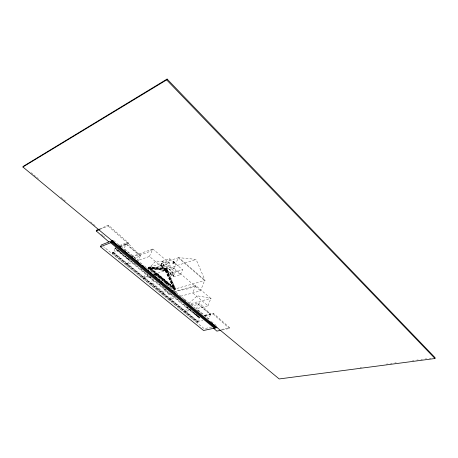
<?xml version="1.0" encoding="UTF-8"?>
<svg xmlns="http://www.w3.org/2000/svg" width="458" height="458" viewBox="0 0 458 458"><rect width="100%" height="100%" fill="white"/><g stroke="black" fill="none" stroke-linecap="round" stroke-linejoin="round"><path stroke-width="0.34" stroke-dasharray="2.29 1.72" d="M222.439 329.949L229.401 328.489L229.664 327.733L213.268 313.198L203.587 315.482M204.686 315.905L212.987 313.953L213.268 313.198M210.434 314.623L208.837 318.871L196.522 308.663L198.194 304.404L210.434 314.623L204.531 316.009M208.012 305.807L210.823 298.427L195.703 285.529L192.732 292.931L208.012 305.807L196.368 308.698M124.078 255.398L115.416 248.276L113.275 252.53L197.667 321.436L199.282 317.245L187.093 307.221M197.346 322.581L197.667 321.756L198.337 321.602L198.016 322.426L197.346 322.581L112.199 253.188L112.622 252.347L113.269 252.106L198.337 321.602M122.463 253.95L115.319 248.07L114.906 248.889L199.127 318.058L199.436 317.257L197.787 315.9M198.629 304.289L199.196 302.853L210.875 314.52L198.629 304.289L192.314 305.892M180.595 296.246L200.558 290.796L204.6 280.554L178.294 257.768L173.857 268.056L154.134 274.325M185.404 311.423L187.242 306.854M185.771 311.337L185.438 312.167L184.769 312.333L185.101 311.503L190.889 310.06M170.267 299.063L171.933 295.112M173.599 291.156L174.435 289.181L165.767 269.132L148.484 267.638L147.917 268.88M180.515 274.6L182.565 269.733L169.746 258.741L162.498 261.163L160.34 265.995L173.204 276.827L180.515 274.6L167.605 263.619L169.746 258.741M174.258 290L175.008 289.782L175.345 288.981L149.131 267.191L148.392 267.438L148.026 268.245L174.258 290L174.595 289.198L175.466 288.969L167.061 269.27L165.83 269.762L174.235 289.45L175.466 288.969M170.628 298.965L170.279 299.795L169.615 299.979L169.964 299.148L175.088 297.746M173.204 276.827L175.271 272.006L182.565 269.733M170.748 272.453L171.55 272.292L172.311 272.934L172.58 273.999L172.202 274.874L172.769 273.941L172.5 272.871L171.744 272.229L170.937 272.396L170.365 273.329L170.639 274.399L171.401 275.04L172.397 274.817M165.069 288.529L162.934 293.475L164.559 293.011L165.893 289.914M167.76 285.58L168.825 283.101L167.204 283.582L166.672 284.819M173.273 275.825L174.424 273.626L161.995 263.115L160.81 265.319L173.273 275.825L174.424 273.626M168.029 283.084L166.472 283.548L166.082 284.435L167.645 283.977L168.029 283.084L157.123 274.016L155.571 274.508L155.17 275.401L156.722 274.909L157.123 274.016M173.45 263.854L174.172 262.188L174.899 261.947L174.137 261.295L173.41 261.529L172.683 263.201L173.45 263.854L174.177 263.619L174.899 261.947M171.401 275.04L170.559 273.266L170.937 272.396M172.683 263.201L173.41 262.966L174.137 261.295M163.082 265.136L163.855 265.789L163.93 267.678L164.319 266.802L164.05 265.726L163.277 265.073L162.264 265.291L161.874 266.167L162.143 267.249L162.922 267.901L163.93 267.678M162.922 267.901L162.338 267.186L162.264 265.291M152.772 279.26L150.825 283.594L152.445 283.101L153.831 279.998M155.772 275.653L156.882 273.168L155.273 273.684L154.712 274.92M160.81 265.319L161.76 263.19L174.183 273.701M150.041 277.663L150.327 277.571L149.182 277.806L148.106 276.924L147.734 275.441L147.447 275.533L147.82 277.016L148.896 277.897L150.041 277.663L150.585 276.455M143.938 277.565L145.925 273.22M144.293 277.451L143.909 278.287L143.257 278.498L143.64 277.663L149.377 275.836M148.026 268.245L148.764 267.999L149.131 267.191M149.417 256.451L152.863 249.003L169.374 263.081L166.117 270.518L149.417 256.451L138.098 260.39M140.274 256.039L138.242 260.344L123.975 248.517L126.105 244.206L140.274 256.039L134.205 258.186M127.444 264.1L129.488 259.852L124.616 255.845M127.799 263.974L127.393 264.816L126.746 265.039L127.147 264.203L132.843 262.222M120.299 246.851L128.263 243.822L128.641 243.055L108.414 225.21L99.907 228.817M126.528 244.045L127.244 242.591L140.698 255.89L126.528 244.045L120.093 246.496M115.725 246.999L115.004 248.431L129.076 259.995L125.12 256.148M112.199 253.188L112.845 252.948L113.269 252.106M100.159 229.298L108.014 225.983L108.414 225.21M148.272 268.961L155.92 260.946L169.821 262.932L147.923 270.106M188.914 303.402L197.284 295.822L211.275 298.307L188.29 304.244M174.235 289.45L174.721 289.181L166.323 269.504M165.83 269.762L167.061 269.27M119.567 245.528L127.244 242.591M120.013 246.341L128.641 243.055M114.906 248.889L115.628 248.614L199.883 317.881L199.127 318.058M113.275 252.53L118.628 250.526M131.606 256.606L153.31 248.843L146.663 253.137L132.545 256.509M148.34 267.277L149.079 267.031L166.019 268.388L166.082 269.109L165.344 269.35L148.403 268.016L148.34 267.277L166.019 268.388M178.752 257.619L148.484 267.638L174.435 289.181L205.058 280.422L196.104 259.423L178.752 257.619L205.058 280.422M148.403 268.016L149.142 267.775L166.082 269.109M165.767 269.132L196.104 259.423M149.594 268.354L165.275 270.609L173.731 288.391L149.497 268.233L165.098 270.667L166.168 270.323L174.71 287.956L150.567 267.878L166.168 270.323M167.765 293.378L169.088 294.145L167.765 293.378L167.405 291.923L167.691 291.843L168.057 293.297M173.307 291.855L196.15 285.403L188.788 288.66L174.956 291.54M169.889 293.967L170.181 293.887L168.802 294.225M191.226 304.891L199.196 302.853M197.667 321.436L202.923 320.228M211.636 327.081L204.234 328.689L103.594 246.725M221.317 329.497L229.664 327.733M360.08 367.591L361.494 367.402M386.266 364.133L387.68 363.944M390.508 363.572L391.928 363.383M394.756 363.011L396.176 362.822M412.452 360.675L413.866 360.486M416.7 360.114L418.114 359.925M420.942 359.553L422.362 359.364M425.19 358.992L426.604 358.803M429.438 358.431L430.852 358.242M152.445 283.101L164.559 293.011M112.622 252.347L197.667 321.756M112.845 252.948L198.016 322.426M127.41 258.02L137.308 266.155M140.606 268.869L151.604 277.914M156.001 281.533L166.449 290.126M170.296 293.286L180.194 301.427M183.492 304.141L197.238 315.447M186.669 307.329L198.858 317.348L193.803 312.373M113.756 240.593L117.592 243.77M118.141 244.229L130.753 254.677M131.303 255.129L133.496 256.949M134.045 257.402L143.915 265.583M144.465 266.035L157.077 276.483M157.626 276.941L183.95 298.748M184.494 299.2L197.112 309.654M197.656 310.106L209.174 319.644M211.367 321.464L217.401 326.462M31.087 172.655L33.291 174.475M33.84 174.933L36.045 176.754M36.594 177.212L38.798 179.038M60.817 197.272L63.021 199.093M63.57 199.551L65.775 201.371M90.547 221.884L92.751 223.71M93.3 224.168L95.504 225.989M184.145 299.383L186.349 301.204M197.358 310.324L200.661 313.06M148.392 267.438L174.595 289.198M148.764 267.999L175.008 289.782M155.273 273.684L167.645 283.977M155.571 274.508L166.472 283.548M161.05 265.239L173.513 275.75M162.498 261.163L175.271 272.006M173.857 268.056L200.558 290.796M173.41 262.966L174.177 263.619M173.41 261.529L174.172 262.188M101.384 234.324L102.97 235.698M103.497 236.156L104.556 237.072M108.014 225.983L128.263 243.822M212.987 313.953L229.401 328.489M165.098 270.667L173.622 288.265M166.569 269.527L174.985 289.238M165.275 268.623L165.344 269.35M149.079 267.031L149.142 267.775M166.844 268.789L149.554 267.283L175.517 288.872L166.844 268.789M165.596 270.506L149.915 268.245L174.051 288.3L165.596 270.506"/><path stroke-width="0.69" d="M209.741 321.516L279.191 378.949L434.98 358.511L435.1 357.681L167.096 79.051L23.381 166.271L22.9 166.998L127.622 253.6M112.914 240.925L112.319 242.087L216.096 327.796M100.434 246.759L113.16 241.755L216.983 327.607L203.558 330.493L100.434 246.759L101.384 244.927L111.592 240.891L110.641 242.746L214.333 328.174M108.918 241.95L96.232 230.958L96.632 230.202L99.254 229.092M22.9 166.998L166.638 79.892L167.096 79.051M96.232 230.958L99.506 229.578M111.471 241.12L112.313 240.794L111.483 242.419L215.214 327.985M112.193 241.023L113.029 240.69M221.048 330.241L216.874 331.117L213.709 328.363M128.721 254.516L130.375 255.879M131.48 256.795L133.129 258.163M134.234 259.073L140.846 264.541M141.951 265.451L143.606 266.819M144.705 267.73L146.36 269.098M147.465 270.014L149.113 271.376M150.218 272.292L151.873 273.655M152.972 274.571L154.077 275.481M155.731 276.85L156.831 277.76M158.485 279.128L159.59 280.038M161.239 281.407L162.344 282.317M168.956 287.79L170.061 288.7M171.716 290.069L172.815 290.979M174.469 292.347L175.569 293.257M166.638 79.892L434.98 358.511"/></g></svg>
